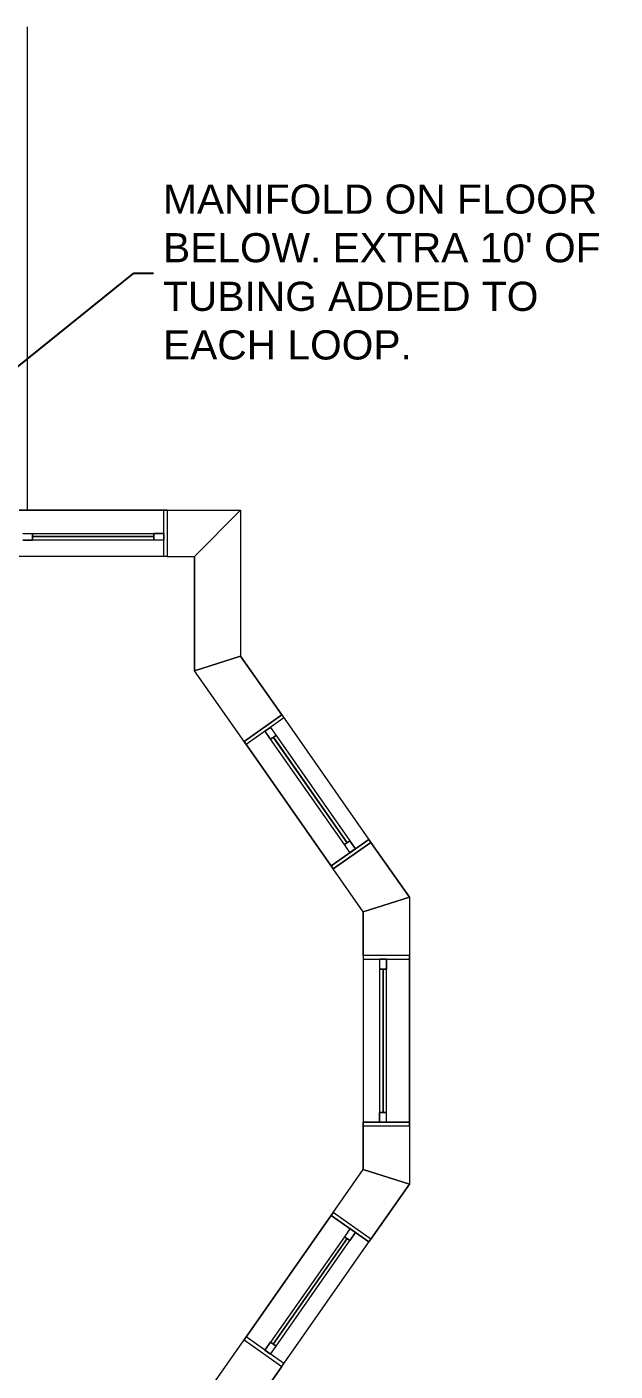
# Model space of a CAD drawing. Header units: inches. Extents: x -394 to 2550, y -2115 to -791.
# Drawn here: x 1322 to 1443.2, y -1305.9 to -1029.3 of the extents above; entities that cross this region are included whole.
import ezdxf
from ezdxf import colors
from ezdxf.entities.mleader import LeaderData, LeaderLine
from ezdxf.math import Vec2, Vec3

# ---------------------------------------------------------------- set-up
doc = ezdxf.new("R2010")
doc.units = ezdxf.units.IN
doc.header["$MEASUREMENT"] = 0
doc.layers.add('B_Walls', color=7, linetype='Continuous', lineweight=13)
doc.layers.add('T_Tube Text', color=7, linetype='Continuous', lineweight=13)
doc.styles.get("Standard").update_dxf_attribs({"font": 'arial.ttf'})

msp = doc.modelspace()

# ---------------------------------------------------------------- linework, layer by layer
at = {"layer": 'B_Walls'}
for p, q in [((1322.18, -1128.75), (1322.18, -1029.29)), ((1350.97, -1128.75), (1320.47, -1128.75)), ((1320.47, -1128.75), (1350.97, -1128.75)), ((1320.57, -1128.75), (1324.58, -1128.75)), ((1324.58, -1128.75), (1325.33, -1128.75)), ((1324.58, -1128.75), (1325.33, -1128.75)), ((1350.22, -1138.25), (1350.22, -1128.75)), ((1350.22, -1128.75), (1350.97, -1128.75)), ((1350.97, -1128.75), (1350.22, -1128.75)), ((1350.22, -1138.25), (1350.22, -1128.75)), ((1350.97, -1128.75), (1366.07, -1128.75)), ((1350.97, -1128.75), (1350.97, -1138.25)), ((1350.97, -1128.75), (1350.97, -1138.25)), ((1356.57, -1138.25), (1366.07, -1128.75)), ((1366.07, -1128.75), (1366.07, -1158.77)), ((1366.07, -1128.75), (1366.07, -1158.77)), ((1321.22, -1133.5), (1323.22, -1133.5)), ((1321.22, -1133.5), (1323.22, -1133.5)), ((1323.22, -1134.88), (1323.22, -1133.5)), ((1323.22, -1133.5), (1348.22, -1133.5)), ((1323.22, -1133.5), (1323.22, -1134.88)), ((1323.22, -1134.88), (1323.22, -1133.5)), ((1348.22, -1133.5), (1348.22, -1134.88)), ((1348.22, -1134.88), (1348.22, -1133.5)), ((1348.22, -1133.5), (1350.22, -1133.5)), ((1350.22, -1133.5), (1348.22, -1133.5)), ((1348.22, -1134.88), (1348.22, -1133.5)), ((1350.22, -1134.88), (1350.22, -1133.5)), ((1350.22, -1133.5), (1350.22, -1134.88)), ((1323.22, -1134.88), (1321.22, -1134.88)), ((1321.22, -1134.88), (1323.22, -1134.88)), ((1323.22, -1134.22), (1323.22, -1134.17)), ((1323.22, -1134.17), (1348.22, -1134.17)), ((1348.22, -1134.17), (1323.22, -1134.17)), ((1348.22, -1134.22), (1323.22, -1134.22)), ((1348.22, -1134.22), (1323.22, -1134.22)), ((1348.22, -1134.88), (1323.22, -1134.88)), ((1348.22, -1134.17), (1348.22, -1134.22)), ((1350.22, -1134.88), (1348.22, -1134.88)), ((1350.22, -1134.88), (1348.22, -1134.88)), ((1350.97, -1138.25), (1320.47, -1138.25)), ((1350.97, -1138.25), (1320.47, -1138.25)), ((1350.97, -1138.25), (1350.22, -1138.25)), ((1350.97, -1138.25), (1350.22, -1138.25)), ((1350.97, -1138.25), (1356.57, -1138.25)), ((1356.57, -1138.25), (1356.57, -1161.76)), ((1356.57, -1138.25), (1356.57, -1149.75)), ((1356.57, -1138.25), (1356.57, -1153.25)), ((1356.57, -1161.76), (1356.57, -1138.25)), ((1356.57, -1161.76), (1366.07, -1158.77)), ((1366.07, -1158.77), (1356.57, -1161.76)), ((1374.54, -1170.87), (1366.07, -1158.77)), ((1366.07, -1158.77), (1374.54, -1170.87)), ((1366.76, -1176.32), (1356.57, -1161.76)), ((1366.76, -1176.32), (1356.57, -1161.76)), ((1374.54, -1170.87), (1366.76, -1176.32)), ((1366.76, -1176.32), (1374.54, -1170.87)), ((1366.76, -1176.32), (1374.54, -1170.87)), ((1374.97, -1171.48), (1367.19, -1176.93)), ((1374.97, -1171.48), (1367.19, -1176.93)), ((1374.54, -1170.87), (1392.9, -1197.08)), ((1374.54, -1170.87), (1374.97, -1171.48)), ((1374.54, -1170.87), (1374.97, -1171.48)), ((1374.54, -1170.87), (1392.9, -1197.08)), ((1372.21, -1173.42), (1371.08, -1174.21)), ((1371.08, -1174.21), (1372.21, -1173.42)), ((1372.23, -1175.85), (1371.08, -1174.21)), ((1371.08, -1174.21), (1372.23, -1175.85)), ((1372.21, -1173.42), (1373.36, -1175.06)), ((1372.21, -1173.42), (1373.36, -1175.06)), ((1373.36, -1175.06), (1372.23, -1175.85)), ((1372.23, -1175.85), (1373.36, -1175.06)), ((1373.36, -1175.06), (1372.23, -1175.85)), ((1372.77, -1175.47), (1372.81, -1175.44)), ((1387.97, -1197.17), (1372.77, -1175.47)), ((1372.77, -1175.47), (1387.97, -1197.17)), ((1372.81, -1175.44), (1388.01, -1197.15)), ((1372.81, -1175.44), (1388.01, -1197.15)), ((1373.36, -1175.06), (1388.56, -1196.77)), ((1366.76, -1176.32), (1385.12, -1202.53)), ((1367.19, -1176.93), (1366.76, -1176.32)), ((1366.76, -1176.32), (1367.19, -1176.93)), ((1385.12, -1202.53), (1366.76, -1176.32)), ((1387.43, -1197.55), (1372.23, -1175.85)), ((1384.69, -1201.92), (1392.47, -1196.47)), ((1392.47, -1196.47), (1384.69, -1201.92)), ((1385.12, -1202.53), (1392.9, -1197.08)), ((1392.9, -1197.08), (1385.12, -1202.53)), ((1392.9, -1197.08), (1385.12, -1202.53)), ((1388.56, -1196.77), (1387.43, -1197.55)), ((1387.43, -1197.55), (1388.56, -1196.77)), ((1388.56, -1196.77), (1387.43, -1197.55)), ((1388.58, -1199.19), (1387.43, -1197.55)), ((1388.58, -1199.19), (1387.43, -1197.55)), ((1388.01, -1197.15), (1387.97, -1197.17)), ((1388.56, -1196.77), (1389.7, -1198.4)), ((1389.7, -1198.4), (1388.56, -1196.77)), ((1392.47, -1196.47), (1392.9, -1197.08)), ((1392.9, -1197.08), (1392.47, -1196.47)), ((1400.82, -1208.39), (1392.9, -1197.08)), ((1392.9, -1197.08), (1400.82, -1208.39)), ((1389.7, -1198.4), (1388.58, -1199.19)), ((1389.7, -1198.4), (1388.58, -1199.19)), ((1385.12, -1202.53), (1384.69, -1201.92)), ((1385.12, -1202.53), (1384.69, -1201.92)), ((1391.32, -1211.39), (1385.12, -1202.53)), ((1391.32, -1211.39), (1385.12, -1202.53)), ((1400.82, -1208.39), (1391.32, -1211.39)), ((1391.32, -1211.39), (1400.82, -1208.39)), ((1400.82, -1208.39), (1400.82, -1220.39)), ((1400.82, -1208.39), (1400.82, -1220.39)), ((1391.32, -1211.39), (1391.32, -1220.39)), ((1391.32, -1220.39), (1391.32, -1211.39)), ((1391.32, -1220.39), (1391.32, -1255.39)), ((1400.82, -1220.39), (1391.32, -1220.39)), ((1391.32, -1220.39), (1391.32, -1221.14)), ((1391.32, -1220.39), (1391.32, -1221.14)), ((1400.82, -1220.39), (1391.32, -1220.39)), ((1391.32, -1221.14), (1400.82, -1221.14)), ((1391.32, -1221.14), (1400.82, -1221.14)), ((1394.69, -1221.14), (1394.69, -1223.14)), ((1394.69, -1221.14), (1394.69, -1223.14)), ((1396.07, -1221.14), (1394.69, -1221.14)), ((1394.69, -1221.14), (1396.07, -1221.14)), ((1396.07, -1221.14), (1396.07, -1223.14)), ((1396.07, -1223.14), (1396.07, -1221.14)), ((1400.82, -1220.39), (1400.82, -1255.39)), ((1400.82, -1220.39), (1400.82, -1221.14)), ((1400.82, -1221.14), (1400.82, -1220.39)), ((1394.69, -1223.14), (1394.69, -1252.64)), ((1396.07, -1223.14), (1394.69, -1223.14)), ((1394.69, -1223.14), (1396.07, -1223.14)), ((1394.69, -1223.14), (1396.07, -1223.14)), ((1395.36, -1223.14), (1395.36, -1252.64)), ((1395.36, -1223.14), (1395.36, -1252.64)), ((1395.41, -1223.14), (1395.36, -1223.14)), ((1395.41, -1223.14), (1395.41, -1252.64)), ((1395.41, -1252.64), (1395.41, -1223.14)), ((1396.07, -1252.64), (1396.07, -1223.14)), ((1394.69, -1252.64), (1396.07, -1252.64)), ((1394.69, -1254.64), (1394.69, -1252.64)), ((1394.69, -1252.64), (1396.07, -1252.64)), ((1394.69, -1252.64), (1394.69, -1254.64)), ((1396.07, -1252.64), (1394.69, -1252.64)), ((1395.36, -1252.64), (1395.41, -1252.64)), ((1396.07, -1254.64), (1396.07, -1252.64)), ((1396.07, -1254.64), (1396.07, -1252.64)), ((1391.32, -1255.39), (1391.32, -1254.64)), ((1391.32, -1254.64), (1400.82, -1254.64)), ((1391.32, -1254.64), (1391.32, -1255.39)), ((1400.82, -1254.64), (1391.32, -1254.64)), ((1391.32, -1255.39), (1391.32, -1264.39)), ((1391.32, -1255.39), (1400.82, -1255.39)), ((1391.32, -1264.39), (1391.32, -1255.39)), ((1391.32, -1255.39), (1400.82, -1255.39)), ((1394.69, -1254.64), (1396.07, -1254.64)), ((1394.69, -1254.64), (1396.07, -1254.64)), ((1400.82, -1255.39), (1400.82, -1254.64)), ((1400.82, -1255.39), (1400.82, -1254.64)), ((1400.82, -1255.39), (1400.82, -1267.38)), ((1400.82, -1255.39), (1400.82, -1267.38)), ((1385.12, -1273.25), (1391.32, -1264.39)), ((1385.12, -1273.25), (1391.32, -1264.39)), ((1391.32, -1264.39), (1400.82, -1267.38)), ((1400.82, -1267.38), (1391.32, -1264.39)), ((1392.9, -1278.7), (1400.82, -1267.38)), ((1400.82, -1267.38), (1392.9, -1278.7)), ((1366.76, -1299.46), (1385.12, -1273.25)), ((1385.12, -1273.25), (1384.69, -1273.86)), ((1385.12, -1273.25), (1384.69, -1273.86)), ((1392.47, -1279.31), (1384.69, -1273.86)), ((1384.69, -1273.86), (1392.47, -1279.31)), ((1392.9, -1278.7), (1385.12, -1273.25)), ((1392.9, -1278.7), (1385.12, -1273.25)), ((1388.58, -1276.59), (1387.43, -1278.22)), ((1388.58, -1276.59), (1387.43, -1278.22)), ((1389.7, -1277.37), (1388.56, -1279.01)), ((1388.56, -1279.01), (1389.7, -1277.37)), ((1389.7, -1277.37), (1388.58, -1276.59)), ((1389.7, -1277.37), (1388.58, -1276.59)), ((1387.43, -1278.22), (1372.23, -1299.93)), ((1372.77, -1300.31), (1387.97, -1278.6)), ((1387.97, -1278.6), (1372.77, -1300.31)), ((1372.81, -1300.34), (1388.01, -1278.63)), ((1372.81, -1300.34), (1388.01, -1278.63)), ((1373.36, -1300.72), (1388.56, -1279.01)), ((1374.54, -1304.91), (1392.9, -1278.7)), ((1388.56, -1279.01), (1387.43, -1278.22)), ((1388.56, -1279.01), (1387.43, -1278.22)), ((1387.43, -1278.22), (1388.56, -1279.01)), ((1388.01, -1278.63), (1387.97, -1278.6)), ((1392.9, -1278.7), (1392.47, -1279.31)), ((1392.47, -1279.31), (1392.9, -1278.7)), ((1356.57, -1314.02), (1366.76, -1299.46)), ((1356.57, -1314.02), (1366.76, -1299.46)), ((1366.76, -1299.46), (1367.19, -1298.85)), ((1367.19, -1298.85), (1366.76, -1299.46)), ((1366.76, -1299.46), (1374.54, -1304.91)), ((1366.76, -1299.46), (1374.54, -1304.91)), ((1374.97, -1304.29), (1367.19, -1298.85)), ((1374.97, -1304.29), (1367.19, -1298.85)), ((1371.08, -1301.57), (1372.23, -1299.93)), ((1372.23, -1299.93), (1371.08, -1301.57)), ((1372.23, -1299.93), (1373.36, -1300.72)), ((1373.36, -1300.72), (1372.23, -1299.93)), ((1373.36, -1300.72), (1372.23, -1299.93)), ((1371.08, -1301.57), (1372.21, -1302.36)), ((1372.21, -1302.36), (1371.08, -1301.57)), ((1372.21, -1302.36), (1373.36, -1300.72)), ((1372.21, -1302.36), (1373.36, -1300.72)), ((1372.77, -1300.31), (1372.81, -1300.34)), ((1366.07, -1317.01), (1374.54, -1304.91)), ((1374.54, -1304.91), (1366.07, -1317.01)), ((1374.54, -1304.91), (1374.97, -1304.29)), ((1374.54, -1304.91), (1374.97, -1304.29))]:
    msp.add_line(p, q, dxfattribs=at)
at = {"layer": 'B_Walls', "extrusion": (0, 0, -1)}
for p, q in [((1391.32, -1220.39), (1391.32, -1255.39)), ((1400.82, -1220.39), (1391.32, -1220.39)), ((1400.82, -1255.39), (1400.82, -1220.39)), ((1391.32, -1255.39), (1400.82, -1255.39)), ((1385.12, -1273.25), (1366.76, -1299.46)), ((1392.9, -1278.7), (1385.12, -1273.25)), ((1374.54, -1304.91), (1392.9, -1278.7)), ((1366.76, -1299.46), (1374.54, -1304.91))]:
    msp.add_line(p, q, dxfattribs=at)

# ---------------------------------------------------------------- next in the draw order: leaders
at = {"layer": 'T_Tube Text'}
ml = msp.add_multileader_mtext('Standard', dxfattribs=at)
ml.set_content("MANIFOLD ON FLOOR\\PBELOW. EXTRA 10' OF\\PTUBING ADDED TO\\PEACH LOOP.", color=256)
ml.set_leader_properties()
ml.build(insert=Vec2(0, 0))
ml.multileader.update_dxf_attribs({"text_left_attachment_type": 2, "text_right_attachment_type": 2, "dogleg_length": 4, "arrow_head_size": 6})
ctx = ml.context
ctx.base_point, ctx.char_height, ctx.arrow_head_size, ctx.plane_origin = Vec3(1348.09, -1079.98), 6, 6, Vec3(1487.84, -1149.07)
ctx.left_attachment, ctx.right_attachment = 2, 2
notes = []
notes.append((ctx, [(1, (1, 1, 0), (1344.09, -1079.98), (1, 0), 4, [(0, [(1274.97, -1135.54)], 0, [])])]))
ctx.mtext.insert, ctx.mtext.flow_direction = Vec3(1350.09, -1061.72), 5
ctx.mtext.has_bg_fill, ctx.mtext.bg_color, ctx.mtext.bg_scale_factor, ctx.mtext.bg_transparency, ctx.mtext.use_window_bg_color = 1, -1023410167, 1.5, 0, 1
for ctx, leaders in notes:
    for number, flags, end, landing, length, lines in leaders:
        leader = LeaderData()
        leader.index, (leader.has_last_leader_line, leader.has_dogleg_vector, leader.attachment_direction) = number, flags
        leader.last_leader_point, leader.dogleg_vector, leader.dogleg_length = Vec3(end), Vec3(landing), length
        for number, points, colour, breaks in lines:
            line = LeaderLine()
            line.index, line.vertices, line.color, line.breaks = number, Vec3.list(points), colors.encode_raw_color(colour), breaks
            leader.lines.append(line)
        ctx.leaders.append(leader)

doc.saveas('drawing.dxf')
